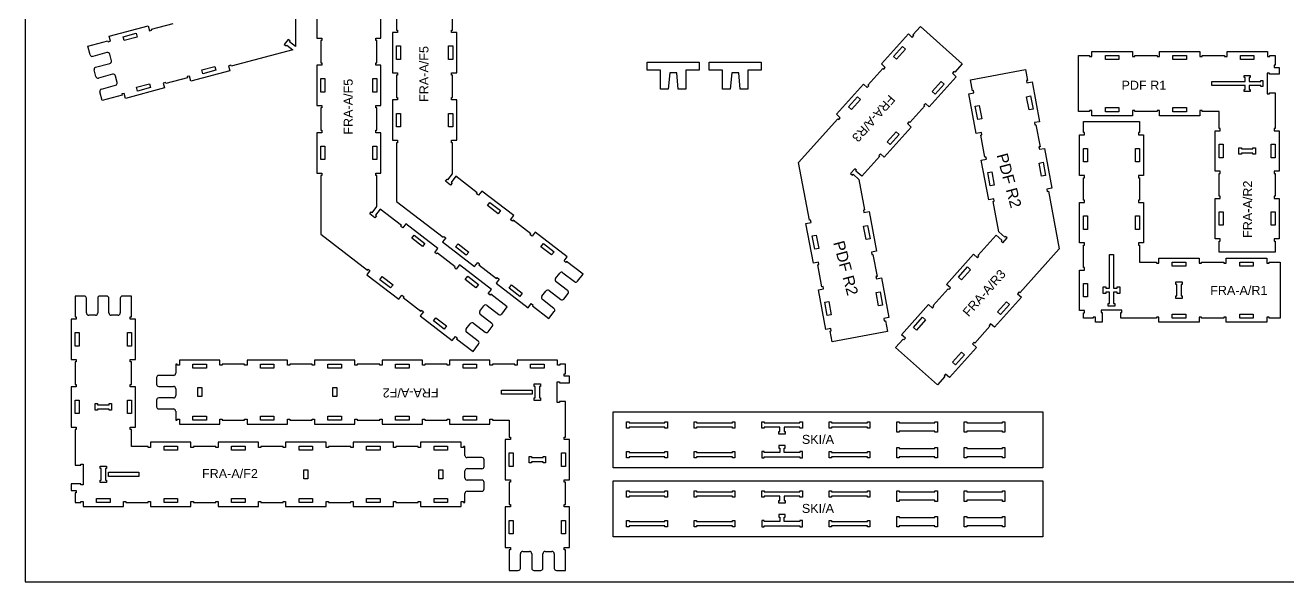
# Model space of a CAD drawing. Header units: millimetres. Extents: x -574 to 646, y -196 to 414.
# Drawn here: x -574 to -13, y -196 to 51 of the extents above; entities that cross this region are included whole.
import ezdxf

# ---------------------------------------------------------------- set-up
doc = ezdxf.new("R2010")
doc.units = ezdxf.units.MM
doc.header["$MEASUREMENT"] = 0
for name, color, linetype, true_color in [('0_SHEET_BIRCHPLY_2440X1220', 1, 'Continuous', 0xff0000), ('1_ANYTOOL_1MMDEEP_INSIDE', 2, 'Continuous', 0xffff00), ('3_ANYTOOL_CUTTHROUGH_INSID', 4, 'Continuous', 0x00ffff), ('6_ANYTOOL_CUTTHROUGH_OUTSI', 5, 'Continuous', 0x0000ff), ('Default', 18, 'Continuous', 0x000000)]:
    doc.layers.add(name, color=color, linetype=linetype, true_color=true_color)

msp = doc.modelspace()

# ---------------------------------------------------------------- linework, layer by layer
at = {"layer": '0_SHEET_BIRCHPLY_2440X1220'}
msp.add_lwpolyline([(-574.38, 413.84), (-574.38, -196.16), (645.62, -196.16), (645.62, 413.84), (-574.38, 413.84)], dxfattribs=at)
at = {"layer": '3_ANYTOOL_CUTTHROUGH_INSID'}
for points in [[(-524.63, 45.86), (-530.43, 44.32), (-530.89, 46.06), (-525.09, 47.6), (-524.63, 45.86)], [(-407.65, 35.97), (-409.45, 35.97), (-409.45, 41.97), (-407.65, 41.97), (-407.65, 35.97)], [(-386.25, 35.97), (-386.25, 41.97), (-384.45, 41.97), (-384.45, 35.97), (-386.25, 35.97)], [(-187.3, 35.99), (-188.65, 37.19), (-184.64, 41.66), (-183.3, 40.46), (-187.3, 35.99)], [(-88.44, 37.73), (-88.44, 35.93), (-94.44, 35.93), (-94.44, 37.73), (-88.44, 37.73)], [(-58.44, 37.73), (-58.44, 35.93), (-64.44, 35.93), (-64.44, 37.73), (-58.44, 37.73)], [(-28.44, 37.73), (-28.44, 35.93), (-34.44, 35.93), (-34.44, 37.73), (-28.44, 37.73)], [(-489.68, 31.13), (-495.48, 29.59), (-495.95, 31.33), (-490.15, 32.87), (-489.68, 31.13)], [(-30.09, 28.78), (-30.09, 27.88), (-30.59, 27.88), (-30.59, 26.08), (-25.39, 26.08), (-25.39, 26.58), (-24.49, 26.58), (-24.49, 23.88), (-25.39, 23.88), (-25.39, 24.38), (-30.59, 24.38), (-30.59, 22.58), (-30.09, 22.58), (-30.09, 21.68), (-32.79, 21.68), (-32.79, 22.58), (-32.29, 22.58), (-32.29, 24.38), (-47.19, 24.38), (-47.19, 26.08), (-32.29, 26.08), (-32.29, 27.88), (-32.79, 27.88), (-32.79, 28.78), (-30.09, 28.78)], [(-518.68, 23.43), (-524.48, 21.89), (-524.94, 23.63), (-519.14, 25.17), (-518.68, 23.43)], [(-441.3, 21.43), (-443.1, 21.43), (-443.1, 27.43), (-441.3, 27.43), (-441.3, 21.43)], [(-419.9, 21.43), (-419.9, 27.43), (-418.1, 27.43), (-418.1, 21.43), (-419.9, 21.43)], [(-170.02, 20.51), (-171.36, 21.71), (-167.36, 26.18), (-166.02, 24.98), (-170.02, 20.51)], [(-207.31, 13.63), (-208.65, 14.83), (-204.65, 19.3), (-203.31, 18.1), (-207.31, 13.63)], [(-129.44, 19.38), (-127.67, 19.72), (-126.57, 13.82), (-128.34, 13.49), (-129.44, 19.38)], [(-407.65, 5.97), (-409.45, 5.97), (-409.45, 11.97), (-407.65, 11.97), (-407.65, 5.97)], [(-386.25, 5.97), (-386.25, 11.97), (-384.45, 11.97), (-384.45, 5.97), (-386.25, 5.97)], [(-152.24, 15.12), (-150.47, 15.45), (-149.37, 9.55), (-151.14, 9.22), (-152.24, 15.12)], [(-88.44, 14.53), (-88.44, 12.73), (-94.44, 12.73), (-94.44, 14.53), (-88.44, 14.53)], [(-58.44, 14.53), (-58.44, 12.73), (-64.44, 12.73), (-64.44, 14.53), (-58.44, 14.53)], [(-190.03, -1.84), (-191.37, -0.64), (-187.37, 3.83), (-186.02, 2.63), (-190.03, -1.84)], [(-441.3, -8.57), (-443.1, -8.57), (-443.1, -2.57), (-441.3, -2.57), (-441.3, -8.57)], [(-419.9, -8.57), (-419.9, -2.57), (-418.1, -2.57), (-418.1, -8.57), (-419.9, -8.57)], [(-102.44, -3.6), (-102.44, -9.6), (-104.24, -9.6), (-104.24, -3.6), (-102.44, -3.6)], [(-79.24, -3.6), (-79.24, -9.6), (-81.04, -9.6), (-81.04, -3.6), (-79.24, -3.6)], [(-42.14, -1.77), (-42.14, -7.77), (-43.94, -7.77), (-43.94, -1.77), (-42.14, -1.77)], [(-35.09, -3.32), (-33.99, -3.32), (-33.99, -3.82), (-28.89, -3.82), (-28.89, -3.32), (-27.79, -3.32), (-27.79, -6.22), (-28.89, -6.22), (-28.89, -5.72), (-33.99, -5.72), (-33.99, -6.22), (-35.09, -6.22), (-35.09, -3.32)], [(-18.94, -1.77), (-18.94, -7.77), (-20.74, -7.77), (-20.74, -1.77), (-18.94, -1.77)], [(-123.92, -10.1), (-122.15, -9.77), (-121.05, -15.67), (-122.82, -16), (-123.92, -10.1)], [(-146.73, -14.37), (-144.96, -14.04), (-143.85, -19.94), (-145.62, -20.27), (-146.73, -14.37)], [(-369.02, -29.01), (-367.92, -27.58), (-363.17, -31.24), (-364.27, -32.67), (-369.02, -29.01)], [(-102.44, -33.6), (-102.44, -39.6), (-104.24, -39.6), (-104.24, -33.6), (-102.44, -33.6)], [(-79.24, -33.6), (-79.24, -39.6), (-81.04, -39.6), (-81.04, -33.6), (-79.24, -33.6)], [(-42.14, -31.77), (-42.14, -37.77), (-43.94, -37.77), (-43.94, -31.77), (-42.14, -31.77)], [(-18.94, -31.77), (-18.94, -37.77), (-20.74, -37.77), (-20.74, -31.77), (-18.94, -31.77)], [(-198.99, -43.76), (-200.76, -44.09), (-201.86, -38.19), (-200.09, -37.86), (-198.99, -43.76)], [(-402.68, -43.55), (-401.58, -42.13), (-396.83, -45.79), (-397.92, -47.21), (-402.68, -43.55)], [(-221.79, -48.03), (-223.56, -48.36), (-224.67, -42.46), (-222.9, -42.13), (-221.79, -48.03)], [(-383.17, -47.4), (-382.07, -45.97), (-377.31, -49.63), (-378.41, -51.05), (-383.17, -47.4)], [(-345.24, -47.3), (-344.15, -45.87), (-339.39, -49.53), (-340.49, -50.96), (-345.24, -47.3)], [(-90.79, -50.75), (-90.79, -65.65), (-89.19, -65.65), (-89.19, -65.15), (-88.09, -65.15), (-88.09, -68.05), (-89.19, -68.05), (-89.19, -67.55), (-90.79, -67.55), (-90.79, -72.55), (-90.29, -72.55), (-90.29, -73.65), (-93.19, -73.65), (-93.19, -72.55), (-92.69, -72.55), (-92.69, -67.55), (-94.29, -67.55), (-94.29, -68.05), (-95.39, -68.05), (-95.39, -65.15), (-94.29, -65.15), (-94.29, -65.65), (-92.69, -65.65), (-92.69, -50.75), (-90.79, -50.75)], [(-58.74, -54.1), (-58.74, -55.9), (-64.74, -55.9), (-64.74, -54.1), (-58.74, -54.1)], [(-28.74, -54.1), (-28.74, -55.9), (-34.74, -55.9), (-34.74, -54.1), (-28.74, -54.1)], [(-416.82, -61.94), (-415.73, -60.52), (-410.97, -64.17), (-412.07, -65.6), (-416.82, -61.94)], [(-378.9, -61.85), (-377.8, -60.42), (-373.05, -64.08), (-374.14, -65.5), (-378.9, -61.85)], [(-155.69, -56.29), (-154.35, -57.49), (-158.35, -61.96), (-159.69, -60.76), (-155.69, -56.29)], [(-359.39, -65.69), (-358.29, -64.26), (-353.54, -67.92), (-354.63, -69.35), (-359.39, -65.69)], [(-102.44, -63.6), (-102.44, -69.6), (-104.24, -69.6), (-104.24, -63.6), (-102.44, -63.6)], [(-60.29, -62.95), (-60.29, -64.05), (-60.79, -64.05), (-60.79, -69.15), (-60.29, -69.15), (-60.29, -70.25), (-63.19, -70.25), (-63.19, -69.15), (-62.69, -69.15), (-62.69, -64.05), (-63.19, -64.05), (-63.19, -62.95), (-60.29, -62.95)], [(-216.28, -77.52), (-218.04, -77.85), (-219.15, -71.95), (-217.38, -71.62), (-216.28, -77.52)], [(-193.47, -73.25), (-195.24, -73.58), (-196.34, -67.68), (-194.57, -67.35), (-193.47, -73.25)], [(-138.4, -71.76), (-137.06, -72.96), (-141.06, -77.43), (-142.4, -76.23), (-138.4, -71.76)], [(-58.74, -77.3), (-58.74, -79.1), (-64.74, -79.1), (-64.74, -77.3), (-58.74, -77.3)], [(-28.74, -77.3), (-28.74, -79.1), (-34.74, -79.1), (-34.74, -77.3), (-28.74, -77.3)], [(-393.05, -80.23), (-391.95, -78.81), (-387.19, -82.47), (-388.29, -83.89), (-393.05, -80.23)], [(-175.7, -78.64), (-174.36, -79.84), (-178.36, -84.31), (-179.7, -83.11), (-175.7, -78.64)], [(-550.41, -91.46), (-552.21, -91.46), (-552.21, -85.46), (-550.41, -85.46), (-550.41, -91.46)], [(-527.21, -91.46), (-529.01, -91.46), (-529.01, -85.46), (-527.21, -85.46), (-527.21, -91.46)], [(-158.41, -94.12), (-157.07, -95.32), (-161.07, -99.79), (-162.41, -98.59), (-158.41, -94.12)], [(-493.87, -101.21), (-499.87, -101.21), (-499.87, -99.41), (-493.87, -99.41), (-493.87, -101.21)], [(-463.87, -101.21), (-469.87, -101.21), (-469.87, -99.41), (-463.87, -99.41), (-463.87, -101.21)], [(-439.87, -101.21), (-439.87, -99.41), (-433.87, -99.41), (-433.87, -101.21), (-439.87, -101.21)], [(-409.87, -101.21), (-409.87, -99.41), (-403.87, -99.41), (-403.87, -101.21), (-409.87, -101.21)], [(-379.87, -101.21), (-379.87, -99.41), (-373.87, -99.41), (-373.87, -101.21), (-379.87, -101.21)], [(-349.87, -101.21), (-349.87, -99.41), (-343.87, -99.41), (-343.87, -101.21), (-349.87, -101.21)], [(-495.97, -109.91), (-495.97, -113.91), (-497.77, -113.91), (-497.77, -109.91), (-495.97, -109.91)], [(-437.77, -109.91), (-435.97, -109.91), (-435.97, -113.91), (-437.77, -113.91), (-437.77, -109.91)], [(-362.72, -110.96), (-349.12, -110.96), (-349.12, -112.86), (-362.72, -112.86), (-362.72, -110.96)], [(-348.32, -109.36), (-348.32, -108.26), (-345.42, -108.26), (-345.42, -109.36), (-345.92, -109.36), (-345.92, -114.46), (-345.42, -114.46), (-345.42, -115.56), (-348.32, -115.56), (-348.32, -114.46), (-347.82, -114.46), (-347.82, -109.36), (-348.32, -109.36)], [(-550.41, -121.46), (-552.21, -121.46), (-552.21, -115.46), (-550.41, -115.46), (-550.41, -121.46)], [(-536.06, -119.91), (-537.16, -119.91), (-537.16, -119.41), (-542.26, -119.41), (-542.26, -119.91), (-543.36, -119.91), (-543.36, -117.01), (-542.26, -117.01), (-542.26, -117.51), (-537.16, -117.51), (-537.16, -117.01), (-536.06, -117.01), (-536.06, -119.91)], [(-527.21, -121.46), (-529.01, -121.46), (-529.01, -115.46), (-527.21, -115.46), (-527.21, -121.46)], [(-493.87, -122.61), (-493.87, -124.41), (-499.87, -124.41), (-499.87, -122.61), (-493.87, -122.61)], [(-463.87, -122.61), (-463.87, -124.41), (-469.87, -124.41), (-469.87, -122.61), (-463.87, -122.61)], [(-439.87, -122.61), (-433.87, -122.61), (-433.87, -124.41), (-439.87, -124.41), (-439.87, -122.61)], [(-409.87, -122.61), (-403.87, -122.61), (-403.87, -124.41), (-409.87, -124.41), (-409.87, -122.61)], [(-379.87, -122.61), (-373.87, -122.61), (-373.87, -124.41), (-379.87, -124.41), (-379.87, -122.61)], [(-289.07, -127.95), (-290.17, -127.95), (-290.17, -127.45), (-306.07, -127.45), (-306.07, -127.95), (-307.17, -127.95), (-307.17, -125.05), (-306.07, -125.05), (-306.07, -125.55), (-290.17, -125.55), (-290.17, -125.05), (-289.07, -125.05), (-289.07, -127.95)], [(-259.07, -127.95), (-260.17, -127.95), (-260.17, -127.45), (-276.07, -127.45), (-276.07, -127.95), (-277.17, -127.95), (-277.17, -125.05), (-276.07, -125.05), (-276.07, -125.55), (-260.17, -125.55), (-260.17, -125.05), (-259.07, -125.05), (-259.07, -127.95)], [(-230.17, -125.55), (-230.17, -125.05), (-229.07, -125.05), (-229.07, -127.95), (-230.17, -127.95), (-230.17, -127.45), (-237.17, -127.45), (-237.17, -129.45), (-236.67, -129.45), (-236.67, -130.55), (-239.57, -130.55), (-239.57, -129.45), (-239.07, -129.45), (-239.07, -127.45), (-246.07, -127.45), (-246.07, -127.95), (-247.17, -127.95), (-247.17, -125.05), (-246.07, -125.05), (-246.07, -125.55), (-230.17, -125.55)], [(-199.07, -127.95), (-200.17, -127.95), (-200.17, -127.45), (-216.07, -127.45), (-216.07, -127.95), (-217.17, -127.95), (-217.17, -125.05), (-216.07, -125.05), (-216.07, -125.55), (-200.17, -125.55), (-200.17, -125.05), (-199.07, -125.05), (-199.07, -127.95)], [(-169.07, -129.75), (-170.17, -129.75), (-170.17, -129.25), (-186.07, -129.25), (-186.07, -129.75), (-187.17, -129.75), (-187.17, -125.05), (-186.07, -125.05), (-186.07, -125.55), (-170.17, -125.55), (-170.17, -125.05), (-169.07, -125.05), (-169.07, -129.75)], [(-139.07, -129.75), (-140.17, -129.75), (-140.17, -129.25), (-156.07, -129.25), (-156.07, -129.75), (-157.17, -129.75), (-157.17, -125.05), (-156.07, -125.05), (-156.07, -125.55), (-140.17, -125.55), (-140.17, -125.05), (-139.07, -125.05), (-139.07, -129.75)], [(-506.71, -137.76), (-512.71, -137.76), (-512.71, -135.96), (-506.71, -135.96), (-506.71, -137.76)], [(-476.71, -137.76), (-482.71, -137.76), (-482.71, -135.96), (-476.71, -135.96), (-476.71, -137.76)], [(-446.71, -137.76), (-452.71, -137.76), (-452.71, -135.96), (-446.71, -135.96), (-446.71, -137.76)], [(-422.71, -137.76), (-422.71, -135.96), (-416.71, -135.96), (-416.71, -137.76), (-422.71, -137.76)], [(-392.71, -137.76), (-392.71, -135.96), (-386.71, -135.96), (-386.71, -137.76), (-392.71, -137.76)], [(-359.37, -138.91), (-357.57, -138.91), (-357.57, -144.91), (-359.37, -144.91), (-359.37, -138.91)], [(-336.17, -138.91), (-334.37, -138.91), (-334.37, -144.91), (-336.17, -144.91), (-336.17, -138.91)], [(-289.07, -141.15), (-290.17, -141.15), (-290.17, -140.65), (-306.07, -140.65), (-306.07, -141.15), (-307.17, -141.15), (-307.17, -138.25), (-306.07, -138.25), (-306.07, -138.75), (-290.17, -138.75), (-290.17, -138.25), (-289.07, -138.25), (-289.07, -141.15)], [(-259.07, -141.15), (-260.17, -141.15), (-260.17, -140.65), (-276.07, -140.65), (-276.07, -141.15), (-277.17, -141.15), (-277.17, -138.25), (-276.07, -138.25), (-276.07, -138.75), (-260.17, -138.75), (-260.17, -138.25), (-259.07, -138.25), (-259.07, -141.15)], [(-230.17, -140.65), (-230.17, -141.15), (-229.07, -141.15), (-229.07, -138.25), (-230.17, -138.25), (-230.17, -138.75), (-237.17, -138.75), (-237.17, -136.75), (-236.67, -136.75), (-236.67, -135.65), (-239.57, -135.65), (-239.57, -136.75), (-239.07, -136.75), (-239.07, -138.75), (-246.07, -138.75), (-246.07, -138.25), (-247.17, -138.25), (-247.17, -141.15), (-246.07, -141.15), (-246.07, -140.65), (-230.17, -140.65)], [(-199.07, -141.15), (-200.17, -141.15), (-200.17, -140.65), (-216.07, -140.65), (-216.07, -141.15), (-217.17, -141.15), (-217.17, -138.25), (-216.07, -138.25), (-216.07, -138.75), (-200.17, -138.75), (-200.17, -138.25), (-199.07, -138.25), (-199.07, -141.15)], [(-169.07, -141.15), (-170.17, -141.15), (-170.17, -140.65), (-186.07, -140.65), (-186.07, -141.15), (-187.17, -141.15), (-187.17, -136.45), (-186.07, -136.45), (-186.07, -136.95), (-170.17, -136.95), (-170.17, -136.45), (-169.07, -136.45), (-169.07, -141.15)], [(-139.07, -141.15), (-140.17, -141.15), (-140.17, -140.65), (-156.07, -140.65), (-156.07, -141.15), (-157.17, -141.15), (-157.17, -136.45), (-156.07, -136.45), (-156.07, -136.95), (-140.17, -136.95), (-140.17, -136.45), (-139.07, -136.45), (-139.07, -141.15)], [(-538.26, -151.01), (-538.26, -152.11), (-541.16, -152.11), (-541.16, -151.01), (-540.66, -151.01), (-540.66, -145.91), (-541.16, -145.91), (-541.16, -144.81), (-538.26, -144.81), (-538.26, -145.91), (-538.76, -145.91), (-538.76, -151.01), (-538.26, -151.01)], [(-350.52, -140.46), (-349.42, -140.46), (-349.42, -140.96), (-344.32, -140.96), (-344.32, -140.46), (-343.22, -140.46), (-343.22, -143.36), (-344.32, -143.36), (-344.32, -142.86), (-349.42, -142.86), (-349.42, -143.36), (-350.52, -143.36), (-350.52, -140.46)], [(-523.86, -149.41), (-537.46, -149.41), (-537.46, -147.51), (-523.86, -147.51), (-523.86, -149.41)], [(-448.81, -150.46), (-450.61, -150.46), (-450.61, -146.46), (-448.81, -146.46), (-448.81, -150.46)], [(-390.61, -150.46), (-390.61, -146.46), (-388.81, -146.46), (-388.81, -150.46), (-390.61, -150.46)], [(-289.07, -158.63), (-290.17, -158.63), (-290.17, -158.13), (-306.07, -158.13), (-306.07, -158.63), (-307.17, -158.63), (-307.17, -155.73), (-306.07, -155.73), (-306.07, -156.23), (-290.17, -156.23), (-290.17, -155.73), (-289.07, -155.73), (-289.07, -158.63)], [(-259.07, -158.63), (-260.17, -158.63), (-260.17, -158.13), (-276.07, -158.13), (-276.07, -158.63), (-277.17, -158.63), (-277.17, -155.73), (-276.07, -155.73), (-276.07, -156.23), (-260.17, -156.23), (-260.17, -155.73), (-259.07, -155.73), (-259.07, -158.63)], [(-230.17, -156.23), (-230.17, -155.73), (-229.07, -155.73), (-229.07, -158.63), (-230.17, -158.63), (-230.17, -158.13), (-237.17, -158.13), (-237.17, -160.13), (-236.67, -160.13), (-236.67, -161.23), (-239.57, -161.23), (-239.57, -160.13), (-239.07, -160.13), (-239.07, -158.13), (-246.07, -158.13), (-246.07, -158.63), (-247.17, -158.63), (-247.17, -155.73), (-246.07, -155.73), (-246.07, -156.23), (-230.17, -156.23)], [(-199.07, -158.63), (-200.17, -158.63), (-200.17, -158.13), (-216.07, -158.13), (-216.07, -158.63), (-217.17, -158.63), (-217.17, -155.73), (-216.07, -155.73), (-216.07, -156.23), (-200.17, -156.23), (-200.17, -155.73), (-199.07, -155.73), (-199.07, -158.63)], [(-169.07, -160.43), (-170.17, -160.43), (-170.17, -159.93), (-186.07, -159.93), (-186.07, -160.43), (-187.17, -160.43), (-187.17, -155.73), (-186.07, -155.73), (-186.07, -156.23), (-170.17, -156.23), (-170.17, -155.73), (-169.07, -155.73), (-169.07, -160.43)], [(-139.07, -160.43), (-140.17, -160.43), (-140.17, -159.93), (-156.07, -159.93), (-156.07, -160.43), (-157.17, -160.43), (-157.17, -155.73), (-156.07, -155.73), (-156.07, -156.23), (-140.17, -156.23), (-140.17, -155.73), (-139.07, -155.73), (-139.07, -160.43)], [(-536.71, -159.16), (-536.71, -160.96), (-542.71, -160.96), (-542.71, -159.16), (-536.71, -159.16)], [(-506.71, -159.16), (-506.71, -160.96), (-512.71, -160.96), (-512.71, -159.16), (-506.71, -159.16)], [(-476.71, -159.16), (-476.71, -160.96), (-482.71, -160.96), (-482.71, -159.16), (-476.71, -159.16)], [(-446.71, -159.16), (-446.71, -160.96), (-452.71, -160.96), (-452.71, -159.16), (-446.71, -159.16)], [(-422.71, -159.16), (-416.71, -159.16), (-416.71, -160.96), (-422.71, -160.96), (-422.71, -159.16)], [(-392.71, -159.16), (-386.71, -159.16), (-386.71, -160.96), (-392.71, -160.96), (-392.71, -159.16)], [(-230.17, -171.33), (-230.17, -171.83), (-229.07, -171.83), (-229.07, -168.93), (-230.17, -168.93), (-230.17, -169.43), (-237.17, -169.43), (-237.17, -167.43), (-236.67, -167.43), (-236.67, -166.33), (-239.57, -166.33), (-239.57, -167.43), (-239.07, -167.43), (-239.07, -169.43), (-246.07, -169.43), (-246.07, -168.93), (-247.17, -168.93), (-247.17, -171.83), (-246.07, -171.83), (-246.07, -171.33), (-230.17, -171.33)], [(-169.07, -171.83), (-170.17, -171.83), (-170.17, -171.33), (-186.07, -171.33), (-186.07, -171.83), (-187.17, -171.83), (-187.17, -167.13), (-186.07, -167.13), (-186.07, -167.63), (-170.17, -167.63), (-170.17, -167.13), (-169.07, -167.13), (-169.07, -171.83)], [(-139.07, -171.83), (-140.17, -171.83), (-140.17, -171.33), (-156.07, -171.33), (-156.07, -171.83), (-157.17, -171.83), (-157.17, -167.13), (-156.07, -167.13), (-156.07, -167.63), (-140.17, -167.63), (-140.17, -167.13), (-139.07, -167.13), (-139.07, -171.83)], [(-359.37, -168.91), (-357.57, -168.91), (-357.57, -174.91), (-359.37, -174.91), (-359.37, -168.91)], [(-336.17, -168.91), (-334.37, -168.91), (-334.37, -174.91), (-336.17, -174.91), (-336.17, -168.91)], [(-289.07, -171.83), (-290.17, -171.83), (-290.17, -171.33), (-306.07, -171.33), (-306.07, -171.83), (-307.17, -171.83), (-307.17, -168.93), (-306.07, -168.93), (-306.07, -169.43), (-290.17, -169.43), (-290.17, -168.93), (-289.07, -168.93), (-289.07, -171.83)], [(-259.07, -171.83), (-260.17, -171.83), (-260.17, -171.33), (-276.07, -171.33), (-276.07, -171.83), (-277.17, -171.83), (-277.17, -168.93), (-276.07, -168.93), (-276.07, -169.43), (-260.17, -169.43), (-260.17, -168.93), (-259.07, -168.93), (-259.07, -171.83)], [(-199.07, -171.83), (-200.17, -171.83), (-200.17, -171.33), (-216.07, -171.33), (-216.07, -171.83), (-217.17, -171.83), (-217.17, -168.93), (-216.07, -168.93), (-216.07, -169.43), (-200.17, -169.43), (-200.17, -168.93), (-199.07, -168.93), (-199.07, -171.83)]]:
    msp.add_lwpolyline(points, dxfattribs=at)
at = {"layer": '6_ANYTOOL_CUTTHROUGH_OUTSI'}
for p, q in [((-454.32, 70.11), (-454.32, 41.71)), ((-444.88, 63.4), (-444.88, 45.45)), ((-416.33, 45.45), (-416.33, 63.4)), ((-409.42, 58.95), (-409.42, 49)), ((-384.47, 49), (-384.47, 58.95)), ((-537.12, 46.24), (-519.77, 50.84)), ((-519.77, 50.84), (-519.18, 48.62)), ((-518.3, 49.37), (-508.68, 51.93)), ((-536.53, 44.02), (-537.12, 46.24)), ((-519.18, 48.62), (-518.17, 48.89)), ((-518.17, 48.89), (-518.3, 49.37)), ((-444.88, 45.45), (-442.58, 45.45)), ((-442.58, 45.45), (-442.58, 44.4)), ((-418.63, 44.4), (-418.63, 45.45)), ((-418.63, 45.45), (-416.33, 45.45)), ((-408.92, 47.95), (-411.22, 47.95)), ((-411.22, 47.95), (-411.22, 30)), ((-409.42, 49), (-408.92, 49)), ((-408.92, 49), (-408.92, 47.95)), ((-384.97, 47.95), (-384.97, 49)), ((-384.97, 49), (-384.47, 49)), ((-382.67, 47.95), (-384.97, 47.95)), ((-382.67, 30), (-382.67, 47.95)), ((-546.59, 41.86), (-537.68, 44.23)), ((-545.57, 38), (-546.59, 41.86)), ((-537.68, 44.23), (-537.55, 43.75)), ((-537.55, 43.75), (-536.53, 44.02)), ((-455.45, 40.24), (-482.9, 32.95)), ((-457.56, 44.83), (-459.3, 42.57)), ((-459.3, 42.57), (-458.47, 41.93)), ((-458.47, 41.93), (-458.16, 42.33)), ((-458.16, 42.33), (-455.45, 40.24)), ((-456.73, 44.19), (-457.56, 44.83)), ((-457.03, 43.79), (-456.73, 44.19)), ((-454.32, 41.71), (-457.03, 43.79)), ((-442.58, 44.4), (-443.08, 44.4)), ((-443.08, 44.4), (-443.08, 34.45)), ((-418.13, 44.4), (-418.63, 44.4)), ((-418.13, 34.45), (-418.13, 44.4)), ((-538.12, 38.99), (-544.4, 37.32)), ((-543.11, 32.44), (-536.83, 34.11)), ((-536.08, 35.39), (-536.84, 38.25)), ((-443.08, 34.45), (-442.58, 34.45)), ((-442.58, 34.45), (-442.58, 33.4)), ((-418.63, 33.4), (-418.63, 34.45)), ((-418.63, 34.45), (-418.13, 34.45)), ((-543, 28.33), (-543.78, 31.28)), ((-535.56, 29.33), (-541.84, 27.66)), ((-533.52, 25.73), (-534.27, 28.58)), ((-501.39, 28.56), (-502.41, 28.29)), ((-502.41, 28.29), (-502.28, 27.81)), ((-500.8, 26.34), (-501.39, 28.56)), ((-483.45, 30.94), (-500.8, 26.34)), ((-483.03, 33.44), (-484.04, 33.17)), ((-484.04, 33.17), (-483.45, 30.94)), ((-482.9, 32.95), (-483.03, 33.44)), ((-442.58, 33.4), (-444.88, 33.4)), ((-444.88, 33.4), (-444.88, 15.45)), ((-416.33, 33.4), (-418.63, 33.4)), ((-416.33, 15.45), (-416.33, 33.4)), ((-411.22, 30), (-408.92, 30)), ((-408.92, 28.95), (-409.42, 28.95)), ((-409.42, 28.95), (-409.42, 19)), ((-408.92, 30), (-408.92, 28.95)), ((-384.97, 28.95), (-384.97, 30)), ((-384.97, 30), (-382.67, 30)), ((-384.47, 28.95), (-384.97, 28.95)), ((-384.47, 19), (-384.47, 28.95)), ((-540.54, 22.78), (-534.26, 24.44)), ((-512.45, 23.25), (-529.8, 18.65)), ((-512.03, 25.74), (-513.04, 25.47)), ((-513.04, 25.47), (-512.45, 23.25)), ((-511.9, 25.26), (-512.03, 25.74)), ((-502.28, 27.81), (-511.9, 25.26)), ((-540.19, 17.75), (-541.22, 21.62)), ((-531.28, 20.12), (-540.19, 17.75)), ((-530.39, 20.87), (-531.4, 20.6)), ((-531.4, 20.6), (-531.28, 20.12)), ((-529.8, 18.65), (-530.39, 20.87)), ((-408.92, 17.95), (-411.22, 17.95)), ((-411.22, 17.95), (-411.22, 0)), ((-409.42, 19), (-408.92, 19)), ((-408.92, 19), (-408.92, 17.95)), ((-384.97, 17.95), (-384.97, 19)), ((-384.97, 19), (-384.47, 19)), ((-382.67, 17.95), (-384.97, 17.95)), ((-382.67, 0), (-382.67, 17.95)), ((-444.88, 15.45), (-442.58, 15.45)), ((-442.58, 14.4), (-443.08, 14.4)), ((-443.08, 14.4), (-443.08, 4.45)), ((-442.58, 15.45), (-442.58, 14.4)), ((-418.63, 14.4), (-418.63, 15.45)), ((-418.63, 15.45), (-416.33, 15.45)), ((-418.13, 14.4), (-418.63, 14.4)), ((-418.13, 4.45), (-418.13, 14.4)), ((-442.58, 3.4), (-444.88, 3.4)), ((-444.88, 3.4), (-444.88, -14.55)), ((-443.08, 4.45), (-442.58, 4.45)), ((-442.58, 4.45), (-442.58, 3.4)), ((-418.63, 3.4), (-418.63, 4.45)), ((-418.63, 4.45), (-418.13, 4.45)), ((-416.33, 3.4), (-418.63, 3.4)), ((-416.33, -14.55), (-416.33, 3.4)), ((-411.22, 0), (-408.92, 0)), ((-408.92, -1.05), (-409.42, -1.05)), ((-409.42, -1.05), (-409.42, -27.17)), ((-408.92, 0), (-408.92, -1.05)), ((-384.97, -1.05), (-384.97, 0)), ((-384.97, 0), (-382.67, 0)), ((-384.47, -1.05), (-384.97, -1.05)), ((-384.47, -14.86), (-384.47, -1.05)), ((-444.88, -14.55), (-442.58, -14.55)), ((-442.58, -15.6), (-443.08, -15.6)), ((-443.08, -15.6), (-443.08, -41.72)), ((-442.58, -14.55), (-442.58, -15.6)), ((-418.63, -15.6), (-418.63, -14.55)), ((-418.63, -14.55), (-416.33, -14.55)), ((-418.13, -15.6), (-418.63, -15.6)), ((-418.13, -29.41), (-418.13, -15.6)), ((-386.59, -17.61), (-384.47, -14.86)), ((-383.02, -16), (-385.12, -18.74)), ((-373.51, -23.32), (-383.02, -16)), ((-387.62, -18.14), (-386.98, -17.31)), ((-385.36, -19.88), (-387.62, -18.14)), ((-386.98, -17.31), (-386.59, -17.61)), ((-384.72, -19.04), (-385.36, -19.88)), ((-385.12, -18.74), (-384.72, -19.04)), ((-409.42, -27.17), (-388.72, -43.09)), ((-373.81, -23.71), (-373.51, -23.32)), ((-372.98, -24.35), (-373.81, -23.71)), ((-371.58, -22.53), (-372.98, -24.35)), ((-357.35, -33.47), (-371.58, -22.53)), ((-421.28, -32.68), (-420.64, -31.85)), ((-419.02, -34.42), (-421.28, -32.68)), ((-420.64, -31.85), (-420.24, -32.16)), ((-420.24, -32.16), (-418.13, -29.41)), ((-418.38, -33.59), (-419.02, -34.42)), ((-416.67, -30.55), (-418.78, -33.29)), ((-418.78, -33.29), (-418.38, -33.59)), ((-407.17, -37.86), (-416.67, -30.55)), ((-358.75, -35.3), (-357.35, -33.47)), ((-407.47, -38.26), (-407.17, -37.86)), ((-406.64, -38.9), (-407.47, -38.26)), ((-405.24, -37.08), (-406.64, -38.9)), ((-391.01, -48.02), (-405.24, -37.08)), ((-357.92, -35.94), (-358.75, -35.3)), ((-357.62, -35.54), (-357.92, -35.94)), ((-349.73, -41.61), (-357.62, -35.54)), ((-443.08, -41.72), (-422.38, -57.64)), ((-387.58, -43.34), (-388.99, -45.16)), ((-388.72, -43.09), (-388.42, -42.7)), ((-388.42, -42.7), (-387.58, -43.34)), ((-350.03, -42), (-349.73, -41.61)), ((-349.2, -42.65), (-350.03, -42)), ((-347.8, -40.82), (-349.2, -42.65)), ((-333.57, -51.77), (-347.8, -40.82)), ((-392.41, -49.84), (-391.01, -48.02)), ((-391.58, -50.49), (-392.41, -49.84)), ((-391.27, -50.09), (-391.58, -50.49)), ((-383.39, -56.16), (-391.27, -50.09)), ((-388.99, -45.16), (-374.76, -56.1)), ((-381.46, -55.37), (-382.86, -57.19)), ((-367.23, -66.31), (-381.46, -55.37)), ((-374.76, -56.1), (-373.36, -54.28)), ((-373.36, -54.28), (-372.52, -54.92)), ((-372.52, -54.92), (-372.83, -55.32)), ((-372.83, -55.32), (-364.94, -61.38)), ((-334.97, -53.59), (-333.57, -51.77)), ((-334.14, -54.23), (-334.97, -53.59)), ((-333.84, -53.83), (-334.14, -54.23)), ((-326.53, -59.46), (-333.84, -53.83)), ((-421.24, -57.88), (-422.64, -59.71)), ((-422.64, -59.71), (-408.42, -70.65)), ((-422.38, -57.64), (-422.07, -57.24)), ((-422.07, -57.24), (-421.24, -57.88)), ((-383.69, -56.55), (-383.39, -56.16)), ((-382.86, -57.19), (-383.69, -56.55)), ((-363.8, -61.63), (-365.21, -63.45)), ((-364.94, -61.38), (-364.64, -60.99)), ((-364.64, -60.99), (-363.8, -61.63)), ((-338.72, -61.37), (-336.92, -59.03)), ((-335.45, -58.84), (-330.3, -62.8)), ((-328.96, -62.63), (-326.53, -59.46)), ((-368.63, -68.14), (-367.23, -66.31)), ((-365.21, -63.45), (-350.98, -74.4)), ((-344.82, -69.3), (-343.02, -66.96)), ((-341.55, -66.77), (-336.39, -70.73)), ((-333.38, -66.8), (-338.53, -62.84)), ((-548.19, -69.21), (-552.19, -69.21)), ((-552.19, -69.21), (-552.19, -78.44)), ((-547.24, -76.66), (-547.24, -70.16)), ((-542.19, -70.16), (-542.19, -76.66)), ((-538.19, -69.21), (-541.24, -69.21)), ((-537.24, -76.66), (-537.24, -70.16)), ((-532.19, -70.16), (-532.19, -76.66)), ((-527.24, -69.21), (-531.24, -69.21)), ((-527.24, -78.44), (-527.24, -69.21)), ((-408.42, -70.65), (-407.01, -68.83)), ((-407.01, -68.83), (-406.18, -69.47)), ((-406.18, -69.47), (-406.49, -69.86)), ((-406.49, -69.86), (-398.6, -75.93)), ((-367.8, -68.78), (-368.63, -68.14)), ((-367.49, -68.38), (-367.8, -68.78)), ((-360.18, -74), (-367.49, -68.38)), ((-350.98, -74.4), (-349.58, -72.57)), ((-349.58, -72.57), (-348.74, -73.21)), ((-339.47, -74.73), (-344.62, -70.77)), ((-335.06, -70.55), (-333.2, -68.14)), ((-552.19, -78.44), (-551.69, -78.44)), ((-551.69, -78.44), (-551.69, -79.49)), ((-543.24, -77.71), (-546.19, -77.71)), ((-533.24, -77.71), (-536.19, -77.71)), ((-527.74, -79.49), (-527.74, -78.44)), ((-527.74, -78.44), (-527.24, -78.44)), ((-397.46, -76.18), (-398.86, -78)), ((-398.86, -78), (-384.64, -88.94)), ((-398.6, -75.93), (-398.29, -75.53)), ((-398.29, -75.53), (-397.46, -76.18)), ((-372.38, -75.92), (-370.58, -73.58)), ((-367.03, -81.35), (-372.19, -77.39)), ((-369.11, -73.39), (-363.95, -77.35)), ((-362.62, -77.18), (-360.18, -74)), ((-348.74, -73.21), (-349.05, -73.61)), ((-349.05, -73.61), (-341.74, -79.23)), ((-341.74, -79.23), (-339.3, -76.06)), ((-551.69, -79.49), (-553.99, -79.49)), ((-553.99, -79.49), (-553.99, -97.44)), ((-525.44, -79.49), (-527.74, -79.49)), ((-525.44, -97.44), (-525.44, -79.49)), ((-378.47, -83.84), (-376.68, -81.5)), ((-375.2, -81.31), (-370.05, -85.28)), ((-368.72, -85.1), (-366.86, -82.68)), ((-384.64, -88.94), (-383.23, -87.12)), ((-383.23, -87.12), (-382.4, -87.76)), ((-382.4, -87.76), (-382.71, -88.16)), ((-382.71, -88.16), (-375.4, -93.78)), ((-373.13, -89.28), (-378.28, -85.31)), ((-375.4, -93.78), (-372.96, -90.61)), ((-553.99, -97.44), (-551.69, -97.44)), ((-551.69, -98.49), (-552.19, -98.49)), ((-552.19, -98.49), (-552.19, -108.44)), ((-551.69, -97.44), (-551.69, -98.49)), ((-527.74, -98.49), (-527.74, -97.44)), ((-527.74, -97.44), (-525.44, -97.44)), ((-527.24, -98.49), (-527.74, -98.49)), ((-527.24, -108.44), (-527.24, -98.49)), ((-506.89, -99.43), (-507.54, -99.43)), ((-507.54, -99.43), (-507.54, -103.43)), ((-506.89, -99.93), (-506.89, -99.43)), ((-505.84, -99.93), (-506.89, -99.93)), ((-487.89, -97.63), (-505.84, -97.63)), ((-505.84, -97.63), (-505.84, -99.93)), ((-487.89, -99.93), (-487.89, -97.63)), ((-486.84, -99.93), (-487.89, -99.93)), ((-476.89, -99.43), (-486.84, -99.43)), ((-486.84, -99.43), (-486.84, -99.93)), ((-476.89, -99.93), (-476.89, -99.43)), ((-475.84, -99.93), (-476.89, -99.93)), ((-457.89, -97.63), (-475.84, -97.63)), ((-475.84, -97.63), (-475.84, -99.93)), ((-457.89, -99.93), (-457.89, -97.63)), ((-456.84, -99.93), (-457.89, -99.93)), ((-446.89, -99.43), (-456.84, -99.43)), ((-456.84, -99.43), (-456.84, -99.93)), ((-446.89, -99.93), (-446.89, -99.43)), ((-445.84, -99.93), (-446.89, -99.93)), ((-427.89, -97.63), (-445.84, -97.63)), ((-445.84, -97.63), (-445.84, -99.93)), ((-427.89, -99.93), (-427.89, -97.63)), ((-426.84, -99.93), (-427.89, -99.93)), ((-416.89, -99.43), (-426.84, -99.43)), ((-426.84, -99.43), (-426.84, -99.93)), ((-416.89, -99.93), (-416.89, -99.43)), ((-415.84, -99.93), (-416.89, -99.93)), ((-397.89, -97.63), (-415.84, -97.63)), ((-415.84, -97.63), (-415.84, -99.93)), ((-397.89, -99.93), (-397.89, -97.63)), ((-396.84, -99.93), (-397.89, -99.93)), ((-386.89, -99.43), (-396.84, -99.43)), ((-396.84, -99.43), (-396.84, -99.93)), ((-386.89, -99.93), (-386.89, -99.43)), ((-385.84, -99.93), (-386.89, -99.93)), ((-367.89, -97.63), (-385.84, -97.63)), ((-385.84, -97.63), (-385.84, -99.93)), ((-367.89, -99.93), (-367.89, -97.63)), ((-366.84, -99.93), (-367.89, -99.93)), ((-356.89, -99.43), (-366.84, -99.43)), ((-366.84, -99.43), (-366.84, -99.93)), ((-356.89, -99.93), (-356.89, -99.43)), ((-355.84, -99.93), (-356.89, -99.93)), ((-337.89, -97.63), (-355.84, -97.63)), ((-355.84, -97.63), (-355.84, -99.93)), ((-337.89, -99.93), (-337.89, -97.63)), ((-336.84, -99.93), (-337.89, -99.93)), ((-334.39, -99.43), (-336.84, -99.43)), ((-336.84, -99.43), (-336.84, -99.93)), ((-334.39, -103.78), (-334.39, -99.43)), ((-516.04, -105.43), (-516.04, -108.38)), ((-508.57, -104.46), (-515.07, -104.46)), ((-334.89, -104.83), (-334.89, -103.78)), ((-334.89, -103.78), (-334.39, -103.78)), ((-332.59, -104.83), (-334.89, -104.83)), ((-332.59, -107.78), (-332.59, -104.83)), ((-551.69, -109.49), (-553.99, -109.49)), ((-553.99, -109.49), (-553.99, -127.44)), ((-552.19, -108.44), (-551.69, -108.44)), ((-551.69, -108.44), (-551.69, -109.49)), ((-527.74, -109.49), (-527.74, -108.44)), ((-527.74, -108.44), (-527.24, -108.44)), ((-525.44, -109.49), (-527.74, -109.49)), ((-525.44, -127.44), (-525.44, -109.49)), ((-515.07, -109.36), (-508.57, -109.36)), ((-507.54, -110.38), (-507.54, -113.43)), ((-337.99, -116.53), (-337.99, -107.28)), ((-337.99, -107.28), (-336.94, -107.28)), ((-336.94, -107.28), (-336.94, -107.78)), ((-336.94, -107.78), (-332.59, -107.78)), ((-516.04, -115.43), (-516.04, -118.38)), ((-508.57, -114.46), (-515.07, -114.46)), ((-336.94, -116.53), (-337.99, -116.53)), ((-334.39, -116.03), (-336.94, -116.03)), ((-336.94, -116.03), (-336.94, -116.53)), ((-334.39, -131.88), (-334.39, -116.03)), ((-515.07, -119.36), (-508.57, -119.36)), ((-507.54, -120.38), (-507.54, -124.38)), ((-553.99, -127.44), (-551.69, -127.44)), ((-551.69, -128.49), (-552.19, -128.49)), ((-552.19, -128.49), (-552.19, -144.34)), ((-551.69, -127.44), (-551.69, -128.49)), ((-527.74, -128.49), (-527.74, -127.44)), ((-527.74, -127.44), (-525.44, -127.44)), ((-527.24, -128.49), (-527.74, -128.49)), ((-527.24, -135.99), (-527.24, -128.49)), ((-507.54, -124.38), (-506.89, -124.38)), ((-506.89, -124.38), (-506.89, -123.88)), ((-506.89, -123.88), (-505.84, -123.88)), ((-505.84, -123.88), (-505.84, -126.18)), ((-505.84, -126.18), (-487.89, -126.18)), ((-487.89, -126.18), (-487.89, -123.88)), ((-487.89, -123.88), (-486.84, -123.88)), ((-486.84, -123.88), (-486.84, -124.38)), ((-486.84, -124.38), (-476.89, -124.38)), ((-476.89, -124.38), (-476.89, -123.88)), ((-476.89, -123.88), (-475.84, -123.88)), ((-475.84, -123.88), (-475.84, -126.18)), ((-475.84, -126.18), (-457.89, -126.18)), ((-457.89, -126.18), (-457.89, -123.88)), ((-457.89, -123.88), (-456.84, -123.88)), ((-456.84, -123.88), (-456.84, -124.38)), ((-456.84, -124.38), (-446.89, -124.38)), ((-446.89, -124.38), (-446.89, -123.88)), ((-446.89, -123.88), (-445.84, -123.88)), ((-445.84, -123.88), (-445.84, -126.18)), ((-445.84, -126.18), (-427.89, -126.18)), ((-427.89, -126.18), (-427.89, -123.88)), ((-427.89, -123.88), (-426.84, -123.88)), ((-426.84, -123.88), (-426.84, -124.38)), ((-426.84, -124.38), (-416.89, -124.38)), ((-416.89, -124.38), (-416.89, -123.88)), ((-416.89, -123.88), (-415.84, -123.88)), ((-415.84, -123.88), (-415.84, -126.18)), ((-415.84, -126.18), (-397.89, -126.18)), ((-397.89, -126.18), (-397.89, -123.88)), ((-397.89, -123.88), (-396.84, -123.88)), ((-396.84, -123.88), (-396.84, -124.38)), ((-396.84, -124.38), (-386.89, -124.38)), ((-386.89, -124.38), (-386.89, -123.88)), ((-386.89, -123.88), (-385.84, -123.88)), ((-385.84, -123.88), (-385.84, -126.18)), ((-385.84, -126.18), (-367.89, -126.18)), ((-367.89, -126.18), (-367.89, -123.88)), ((-367.89, -123.88), (-366.84, -123.88)), ((-366.84, -123.88), (-366.84, -124.38)), ((-366.84, -124.38), (-359.34, -124.38)), ((-359.34, -124.38), (-359.34, -131.88)), ((-500.74, -134.19), (-518.69, -134.19)), ((-518.69, -134.19), (-518.69, -136.49)), ((-500.74, -136.49), (-500.74, -134.19)), ((-470.74, -134.19), (-488.69, -134.19)), ((-488.69, -134.19), (-488.69, -136.49)), ((-470.74, -136.49), (-470.74, -134.19)), ((-440.74, -134.19), (-458.69, -134.19)), ((-458.69, -134.19), (-458.69, -136.49)), ((-440.74, -136.49), (-440.74, -134.19)), ((-410.74, -134.19), (-428.69, -134.19)), ((-428.69, -134.19), (-428.69, -136.49)), ((-410.74, -136.49), (-410.74, -134.19)), ((-380.74, -134.19), (-398.69, -134.19)), ((-398.69, -134.19), (-398.69, -136.49)), ((-380.74, -136.49), (-380.74, -134.19)), ((-358.84, -132.93), (-361.14, -132.93)), ((-361.14, -132.93), (-361.14, -150.88)), ((-359.34, -131.88), (-358.84, -131.88)), ((-358.84, -131.88), (-358.84, -132.93)), ((-334.89, -132.93), (-334.89, -131.88)), ((-334.89, -131.88), (-334.39, -131.88)), ((-332.59, -132.93), (-334.89, -132.93)), ((-332.59, -150.88), (-332.59, -132.93)), ((-519.74, -135.99), (-527.24, -135.99)), ((-519.74, -136.49), (-519.74, -135.99)), ((-518.69, -136.49), (-519.74, -136.49)), ((-499.69, -136.49), (-500.74, -136.49)), ((-489.74, -135.99), (-499.69, -135.99)), ((-499.69, -135.99), (-499.69, -136.49)), ((-489.74, -136.49), (-489.74, -135.99)), ((-488.69, -136.49), (-489.74, -136.49)), ((-469.69, -136.49), (-470.74, -136.49)), ((-459.74, -135.99), (-469.69, -135.99)), ((-469.69, -135.99), (-469.69, -136.49)), ((-459.74, -136.49), (-459.74, -135.99)), ((-458.69, -136.49), (-459.74, -136.49)), ((-439.69, -136.49), (-440.74, -136.49)), ((-429.74, -135.99), (-439.69, -135.99)), ((-439.69, -135.99), (-439.69, -136.49)), ((-429.74, -136.49), (-429.74, -135.99)), ((-428.69, -136.49), (-429.74, -136.49)), ((-409.69, -136.49), (-410.74, -136.49)), ((-399.74, -135.99), (-409.69, -135.99)), ((-409.69, -135.99), (-409.69, -136.49)), ((-399.74, -136.49), (-399.74, -135.99)), ((-398.69, -136.49), (-399.74, -136.49)), ((-379.69, -136.49), (-380.74, -136.49)), ((-379.04, -135.99), (-379.69, -135.99)), ((-379.69, -135.99), (-379.69, -136.49)), ((-379.04, -139.99), (-379.04, -135.99)), ((-552.19, -144.34), (-549.64, -144.34)), ((-549.64, -144.34), (-549.64, -143.84)), ((-549.64, -143.84), (-548.59, -143.84)), ((-548.59, -143.84), (-548.59, -153.09)), ((-371.51, -141.01), (-378.01, -141.01)), ((-370.54, -144.94), (-370.54, -141.99)), ((-379.04, -149.99), (-379.04, -146.94)), ((-378.01, -145.91), (-371.51, -145.91)), ((-371.51, -151.01), (-378.01, -151.01)), ((-361.14, -150.88), (-358.84, -150.88)), ((-358.84, -150.88), (-358.84, -151.93)), ((-334.89, -151.93), (-334.89, -150.88)), ((-334.89, -150.88), (-332.59, -150.88)), ((-549.64, -152.59), (-553.99, -152.59)), ((-553.99, -152.59), (-553.99, -155.54)), ((-553.99, -155.54), (-551.69, -155.54)), ((-551.69, -156.59), (-552.19, -156.59)), ((-552.19, -156.59), (-552.19, -160.94)), ((-551.69, -155.54), (-551.69, -156.59)), ((-549.64, -153.09), (-549.64, -152.59)), ((-548.59, -153.09), (-549.64, -153.09)), ((-379.04, -160.94), (-379.04, -156.94)), ((-378.01, -155.91), (-371.51, -155.91)), ((-370.54, -154.94), (-370.54, -151.99)), ((-358.84, -151.93), (-359.34, -151.93)), ((-359.34, -151.93), (-359.34, -161.88)), ((-334.39, -151.93), (-334.89, -151.93)), ((-334.39, -161.88), (-334.39, -151.93)), ((-552.19, -160.94), (-549.74, -160.94)), ((-549.74, -160.94), (-549.74, -160.44)), ((-549.74, -160.44), (-548.69, -160.44)), ((-548.69, -160.44), (-548.69, -162.74)), ((-530.74, -162.74), (-530.74, -160.44)), ((-530.74, -160.44), (-529.69, -160.44)), ((-529.69, -160.44), (-529.69, -160.94)), ((-529.69, -160.94), (-519.74, -160.94)), ((-519.74, -160.94), (-519.74, -160.44)), ((-519.74, -160.44), (-518.69, -160.44)), ((-518.69, -160.44), (-518.69, -162.74)), ((-500.74, -162.74), (-500.74, -160.44)), ((-500.74, -160.44), (-499.69, -160.44)), ((-499.69, -160.44), (-499.69, -160.94)), ((-499.69, -160.94), (-489.74, -160.94)), ((-489.74, -160.94), (-489.74, -160.44)), ((-489.74, -160.44), (-488.69, -160.44)), ((-488.69, -160.44), (-488.69, -162.74)), ((-470.74, -162.74), (-470.74, -160.44)), ((-470.74, -160.44), (-469.69, -160.44)), ((-469.69, -160.44), (-469.69, -160.94)), ((-469.69, -160.94), (-459.74, -160.94)), ((-459.74, -160.94), (-459.74, -160.44)), ((-459.74, -160.44), (-458.69, -160.44)), ((-458.69, -160.44), (-458.69, -162.74)), ((-440.74, -162.74), (-440.74, -160.44)), ((-440.74, -160.44), (-439.69, -160.44)), ((-439.69, -160.44), (-439.69, -160.94)), ((-439.69, -160.94), (-429.74, -160.94)), ((-429.74, -160.94), (-429.74, -160.44)), ((-429.74, -160.44), (-428.69, -160.44)), ((-428.69, -160.44), (-428.69, -162.74)), ((-410.74, -162.74), (-410.74, -160.44)), ((-410.74, -160.44), (-409.69, -160.44)), ((-409.69, -160.44), (-409.69, -160.94)), ((-409.69, -160.94), (-399.74, -160.94)), ((-399.74, -160.94), (-399.74, -160.44)), ((-399.74, -160.44), (-398.69, -160.44)), ((-398.69, -160.44), (-398.69, -162.74)), ((-380.74, -162.74), (-380.74, -160.44)), ((-380.74, -160.44), (-379.69, -160.44)), ((-379.69, -160.44), (-379.69, -160.94)), ((-379.69, -160.94), (-379.04, -160.94)), ((-359.34, -161.88), (-358.84, -161.88)), ((-358.84, -161.88), (-358.84, -162.93)), ((-334.89, -162.93), (-334.89, -161.88)), ((-334.89, -161.88), (-334.39, -161.88)), ((-548.69, -162.74), (-530.74, -162.74)), ((-518.69, -162.74), (-500.74, -162.74)), ((-488.69, -162.74), (-470.74, -162.74)), ((-458.69, -162.74), (-440.74, -162.74)), ((-428.69, -162.74), (-410.74, -162.74)), ((-398.69, -162.74), (-380.74, -162.74)), ((-358.84, -162.93), (-361.14, -162.93)), ((-361.14, -162.93), (-361.14, -180.88)), ((-332.59, -162.93), (-334.89, -162.93)), ((-332.59, -180.88), (-332.59, -162.93)), ((-361.14, -180.88), (-358.84, -180.88)), ((-358.84, -181.93), (-359.34, -181.93)), ((-359.34, -181.93), (-359.34, -191.16)), ((-358.84, -180.88), (-358.84, -181.93)), ((-354.39, -190.21), (-354.39, -183.71)), ((-353.34, -182.66), (-350.39, -182.66)), ((-349.34, -183.71), (-349.34, -190.21)), ((-344.39, -190.21), (-344.39, -183.71)), ((-343.34, -182.66), (-340.39, -182.66)), ((-339.34, -183.71), (-339.34, -190.21)), ((-334.89, -181.93), (-334.89, -180.88)), ((-334.89, -180.88), (-332.59, -180.88)), ((-334.39, -181.93), (-334.89, -181.93)), ((-334.39, -191.16), (-334.39, -181.93)), ((-359.34, -191.16), (-355.34, -191.16)), ((-348.39, -191.16), (-345.34, -191.16)), ((-338.39, -191.16), (-334.39, -191.16))]:
    msp.add_line(p, q, dxfattribs=at)
for points in [[(-191.29, -85.02), (-215.82, -89.61), (-216.73, -84.75), (-216.24, -84.65), (-216.43, -83.62), (-218.69, -84.05), (-221.99, -66.4), (-219.73, -65.98), (-219.92, -64.95), (-220.42, -65.04), (-222.25, -55.26), (-221.75, -55.17), (-221.95, -54.13), (-224.21, -54.56), (-227.51, -36.91), (-225.25, -36.49), (-225.44, -35.46), (-225.93, -35.55), (-230.74, -9.88), (-213.32, 9.58), (-212.95, 9.25), (-212.25, 10.03), (-213.96, 11.56), (-201.99, 24.94), (-200.28, 23.41), (-199.58, 24.19), (-199.95, 24.52), (-193.31, 31.93), (-192.94, 31.6), (-192.24, 32.38), (-193.95, 33.92), (-181.98, 47.29), (-180.27, 45.76), (-179.57, 46.54), (-179.94, 46.87), (-176.64, 50.56), (-158.05, 33.92), (-161.35, 30.23), (-161.72, 30.57), (-162.42, 29.79), (-160.71, 28.25), (-172.68, 14.88), (-174.39, 16.41), (-175.09, 15.63), (-174.72, 15.29), (-181.36, 7.88), (-181.73, 8.21), (-182.43, 7.43), (-180.72, 5.9), (-192.69, -7.48), (-194.4, -5.94), (-195.1, -6.73), (-194.73, -7.06), (-202.73, -16), (-205.3, -13.7), (-204.97, -13.32), (-205.75, -12.62), (-207.65, -14.75), (-206.87, -15.45), (-206.53, -15.07), (-203.95, -17.39), (-201.41, -30.96), (-201.9, -31.05), (-201.71, -32.09), (-199.45, -31.66), (-196.15, -49.31), (-198.41, -49.73), (-198.21, -50.76), (-197.72, -50.67), (-195.89, -60.45), (-196.38, -60.54), (-196.19, -61.57), (-193.93, -61.15), (-190.63, -78.79), (-192.89, -79.22), (-192.7, -80.25), (-192.2, -80.16), (-191.29, -85.02)], [(-22.46, 39.5), (-22.46, 37.2), (-21.41, 37.2), (-21.41, 37.7), (-18.96, 37.7), (-18.96, 33.35), (-19.46, 33.35), (-19.46, 32.3), (-17.16, 32.3), (-17.16, 29.35), (-21.51, 29.35), (-21.51, 29.85), (-22.56, 29.85), (-22.56, 20.6), (-21.51, 20.6), (-21.51, 21.1), (-18.96, 21.1), (-18.96, 5.25), (-19.46, 5.25), (-19.46, 4.2), (-17.16, 4.2), (-17.16, -13.75), (-19.46, -13.75), (-19.46, -14.8), (-18.96, -14.8), (-18.96, -24.75), (-19.46, -24.75), (-19.46, -25.8), (-17.16, -25.8), (-17.16, -43.75), (-19.46, -43.75), (-19.46, -44.8), (-18.96, -44.8), (-18.96, -49.75), (-43.91, -49.75), (-43.91, -44.8), (-43.41, -44.8), (-43.41, -43.75), (-45.71, -43.75), (-45.71, -25.8), (-43.41, -25.8), (-43.41, -24.75), (-43.91, -24.75), (-43.91, -14.8), (-43.41, -14.8), (-43.41, -13.75), (-45.71, -13.75), (-45.71, 4.2), (-43.41, 4.2), (-43.41, 5.25), (-43.91, 5.25), (-43.91, 12.75), (-51.41, 12.75), (-51.41, 13.25), (-52.46, 13.25), (-52.46, 10.95), (-70.41, 10.95), (-70.41, 13.25), (-71.46, 13.25), (-71.46, 12.75), (-81.41, 12.75), (-81.41, 13.25), (-82.46, 13.25), (-82.46, 10.95), (-100.41, 10.95), (-100.41, 13.25), (-101.46, 13.25), (-101.46, 12.75), (-106.41, 12.75), (-106.41, 37.7), (-101.46, 37.7), (-101.46, 37.2), (-100.41, 37.2), (-100.41, 39.5), (-82.46, 39.5), (-82.46, 37.2), (-81.41, 37.2), (-81.41, 37.7), (-71.46, 37.7), (-71.46, 37.2), (-70.41, 37.2), (-70.41, 39.5), (-52.46, 39.5), (-52.46, 37.2), (-51.41, 37.2), (-51.41, 37.7), (-41.46, 37.7), (-41.46, 37.2), (-40.41, 37.2), (-40.41, 39.5), (-22.46, 39.5)], [(-297.98, 31.24), (-297.98, 34.74), (-274.98, 34.74), (-274.98, 31.24), (-280.83, 31.24), (-280.83, 22.7), (-284.24, 22.7), (-284.92, 29.94), (-288.03, 29.94), (-288.72, 22.7), (-292.13, 22.7), (-292.13, 31.24), (-297.98, 31.24)], [(-270.44, 31.24), (-270.44, 34.74), (-247.44, 34.74), (-247.44, 31.24), (-253.29, 31.24), (-253.29, 22.7), (-256.7, 22.7), (-257.39, 29.94), (-260.5, 29.94), (-261.18, 22.7), (-264.59, 22.7), (-264.59, 31.24), (-270.44, 31.24)], [(-154.42, 26.89), (-129.9, 31.48), (-128.99, 26.62), (-129.48, 26.52), (-129.29, 25.49), (-127.03, 25.92), (-123.72, 8.27), (-125.98, 7.85), (-125.79, 6.82), (-125.3, 6.91), (-123.47, -2.87), (-123.96, -2.96), (-123.77, -4), (-121.51, -3.57), (-118.2, -21.22), (-120.47, -21.64), (-120.27, -22.67), (-119.78, -22.58), (-114.98, -48.25), (-132.4, -67.71), (-132.77, -67.38), (-133.47, -68.16), (-131.75, -69.69), (-143.73, -83.07), (-145.44, -81.54), (-146.14, -82.32), (-145.77, -82.65), (-152.4, -90.07), (-152.78, -89.73), (-153.48, -90.51), (-151.76, -92.05), (-163.73, -105.42), (-165.45, -103.89), (-166.15, -104.67), (-165.78, -105), (-169.08, -108.69), (-187.67, -92.05), (-184.37, -88.36), (-183.99, -88.7), (-183.29, -87.92), (-185.01, -86.38), (-173.04, -73.01), (-171.32, -74.54), (-170.62, -73.76), (-170.99, -73.42), (-164.36, -66.01), (-163.99, -66.34), (-163.29, -65.56), (-165, -64.03), (-153.03, -50.65), (-151.31, -52.19), (-150.61, -51.41), (-150.99, -51.07), (-142.99, -42.13), (-140.42, -44.44), (-140.75, -44.81), (-139.97, -45.51), (-138.07, -43.38), (-138.85, -42.68), (-139.18, -43.06), (-141.76, -40.74), (-144.31, -27.17), (-143.81, -27.08), (-144.01, -26.04), (-146.27, -26.47), (-149.57, -8.82), (-147.31, -8.4), (-147.5, -7.37), (-147.99, -7.46), (-149.82, 2.32), (-149.33, 2.41), (-149.53, 3.44), (-151.79, 3.02), (-155.09, 20.66), (-152.83, 21.09), (-153.02, 22.12), (-153.51, 22.03), (-154.42, 26.89)], [(-79.26, 8.37), (-79.26, 3.42), (-79.76, 3.42), (-79.76, 2.37), (-77.46, 2.37), (-77.46, -15.58), (-79.76, -15.58), (-79.76, -16.63), (-79.26, -16.63), (-79.26, -26.58), (-79.76, -26.58), (-79.76, -27.63), (-77.46, -27.63), (-77.46, -45.58), (-79.76, -45.58), (-79.76, -46.63), (-79.26, -46.63), (-79.26, -54.13), (-71.76, -54.13), (-71.76, -54.63), (-70.71, -54.63), (-70.71, -52.33), (-52.76, -52.33), (-52.76, -54.63), (-51.71, -54.63), (-51.71, -54.13), (-41.76, -54.13), (-41.76, -54.63), (-40.71, -54.63), (-40.71, -52.33), (-22.76, -52.33), (-22.76, -54.63), (-21.71, -54.63), (-21.71, -54.13), (-16.76, -54.13), (-16.76, -79.08), (-21.71, -79.08), (-21.71, -78.58), (-22.76, -78.58), (-22.76, -80.88), (-40.71, -80.88), (-40.71, -78.58), (-41.76, -78.58), (-41.76, -79.08), (-51.71, -79.08), (-51.71, -78.58), (-52.76, -78.58), (-52.76, -80.88), (-70.71, -80.88), (-70.71, -78.58), (-71.76, -78.58), (-71.76, -79.08), (-87.61, -79.08), (-87.61, -76.53), (-87.11, -76.53), (-87.11, -75.48), (-96.36, -75.48), (-96.36, -76.53), (-95.86, -76.53), (-95.86, -80.88), (-98.81, -80.88), (-98.81, -78.58), (-99.86, -78.58), (-99.86, -79.08), (-104.21, -79.08), (-104.21, -76.63), (-103.71, -76.63), (-103.71, -75.58), (-106.01, -75.58), (-106.01, -57.63), (-103.71, -57.63), (-103.71, -56.58), (-104.21, -56.58), (-104.21, -46.63), (-103.71, -46.63), (-103.71, -45.58), (-106.01, -45.58), (-106.01, -27.63), (-103.71, -27.63), (-103.71, -26.58), (-104.21, -26.58), (-104.21, -16.63), (-103.71, -16.63), (-103.71, -15.58), (-106.01, -15.58), (-106.01, 2.37), (-103.71, 2.37), (-103.71, 3.42), (-104.21, 3.42), (-104.21, 8.37), (-79.26, 8.37)], [(-122.25, -145.58), (-313.1, -145.58), (-313.1, -120.63), (-122.25, -120.63), (-122.25, -145.58)], [(-122.25, -176.26), (-313.1, -176.26), (-313.1, -151.31), (-122.25, -151.31), (-122.25, -176.26)]]:
    msp.add_lwpolyline(points, dxfattribs=at)
for centre, radius, start, end in [((-544.65, 38.24), 0.95, 194.8628, 284.8628), ((-537.85, 37.98), 1.05, 14.8628, 104.8628), ((-537.1, 35.13), 1.05, 284.8628, 14.8628), ((-542.87, 31.52), 0.95, 104.8628, 194.8628), ((-542.08, 28.58), 0.95, 194.8628, 284.8628), ((-535.29, 28.31), 1.05, 14.8628, 104.8628), ((-540.3, 21.86), 0.95, 104.8628, 194.8628), ((-534.53, 25.46), 1.05, 284.8628, 14.8628), ((-337.89, -62.01), 1.05, 142.4313, 232.4313), ((-336.09, -59.67), 1.05, 52.4313, 142.4313), ((-342.19, -67.6), 1.05, 52.4313, 142.4313), ((-333.95, -67.56), 0.95, 322.4313, 52.4313), ((-329.72, -62.05), 0.95, 232.4313, 322.4313), ((-548.19, -70.16), 0.95, 360, 90), ((-541.24, -70.16), 0.95, 90, 180), ((-538.19, -70.16), 0.95, 0, 90), ((-531.24, -70.16), 0.95, 90, 180), ((-343.98, -69.94), 1.05, 142.4313, 232.4313), ((-335.81, -69.98), 0.95, 232.4313, 322.4313), ((-546.19, -76.66), 1.05, 180, 270), ((-543.24, -76.66), 1.05, 270, 0), ((-536.19, -76.66), 1.05, 180, 270), ((-533.24, -76.66), 1.05, 270, 0), ((-371.54, -76.56), 1.05, 142.4313, 232.4313), ((-369.75, -74.22), 1.05, 52.4313, 142.4313), ((-363.37, -76.6), 0.95, 232.4313, 322.4313), ((-340.05, -75.48), 0.95, 322.4313, 52.4313), ((-377.64, -84.48), 1.05, 142.4313, 232.4313), ((-375.84, -82.14), 1.05, 52.4313, 142.4313), ((-367.61, -82.1), 0.95, 322.4313, 52.4313), ((-373.71, -90.03), 0.95, 322.4313, 52.4313), ((-369.47, -84.52), 0.95, 232.4313, 322.4313), ((-515.07, -105.43), 0.975, 90, 180), ((-508.57, -103.43), 1.03, 270, 360), ((-515.07, -108.38), 0.975, 180, 270), ((-508.57, -110.38), 1.03, 360, 90), ((-515.07, -115.43), 0.975, 90, 180), ((-508.57, -113.43), 1.03, 270, 360), ((-515.07, -118.38), 0.975, 180, 270), ((-508.57, -120.38), 1.02, 360, 90), ((-378.01, -139.99), 1.02, 180, 270), ((-371.51, -141.99), 0.975, 0, 90), ((-371.51, -144.94), 0.975, 270, 0), ((-378.01, -146.94), 1.03, 90, 180), ((-378.01, -149.99), 1.03, 180, 270), ((-371.51, -151.99), 0.975, 360, 90), ((-378.01, -156.94), 1.03, 90, 180), ((-371.51, -154.94), 0.975, 270, 360), ((-353.34, -183.71), 1.05, 90, 180), ((-350.39, -183.71), 1.05, 360, 90), ((-343.34, -183.71), 1.05, 90, 180), ((-340.39, -183.71), 1.05, 0, 90), ((-355.34, -190.21), 0.95, 270, 360), ((-348.39, -190.21), 0.95, 180, 270), ((-345.34, -190.21), 0.95, 270, 360), ((-338.39, -190.21), 0.95, 180, 270)]:
    msp.add_arc(centre, radius, start, end, dxfattribs=at)

# ---------------------------------------------------------------- texts
at = {"layer": '1_ANYTOOL_1MMDEEP_INSIDE', "char_height": 4, "attachment_point": 1, "line_spacing_factor": 0.963855}
for s, insert, width, rotation in [('\\fArial;FRA-A/F5', (-399.23, 17.05), 27.9277, 90), ('\\fArial;FRA-A/F5', (-432.89, 2.5), 27.9277, 90), ('\\fArial;FRA-A/R3', (-187.49, 17.92), 28.5542, 228.5541), ('\\fArial;FRA-A/R2', (-33.24, -43.36), 28.4819, 90), ('\\fArial;FRA-A/R3', (-158.23, -76.05), 28.5542, 48.5541), ('\\fArial;FRA-A/F2', (-390.72, -114.28), 27.8554, 180)]:
    msp.add_mtext(s, dxfattribs=dict(at, insert=insert, width=width, rotation=rotation))
at = {"layer": '1_ANYTOOL_1MMDEEP_INSIDE', "char_height": 4, "line_spacing_factor": 0.963855}
for s, insert, width, attachment_point in [('\\fArial;PDF R1', (-87.28, 22.49), 22.241, 7), ('\\fArial;FRA-A/R1', (-47.89, -64.67), 27.7831, 1), ('\\fArial;SKI/A', (-229.31, -130.9), 17.8795, 1), ('\\fArial;FRA-A/F2', (-495.86, -146.1), 27.8554, 1), ('\\fArial;SKI/A', (-229.31, -161.58), 17.8795, 1)]:
    msp.add_mtext(s, dxfattribs=dict(at, insert=insert, width=width, attachment_point=attachment_point))
at = {"layer": 'Default', "color": 2, "true_color": 0xffff00, "char_height": 5, "width": 28.6747, "attachment_point": 7, "rotation": 285, "line_spacing_factor": 0.963855}
for insert in [(-142.85, -6.52), (-215.42, -45.43)]:
    msp.add_mtext('\\fArial;PDF R2', dxfattribs=dict(at, insert=insert))

doc.saveas('drawing.dxf')
